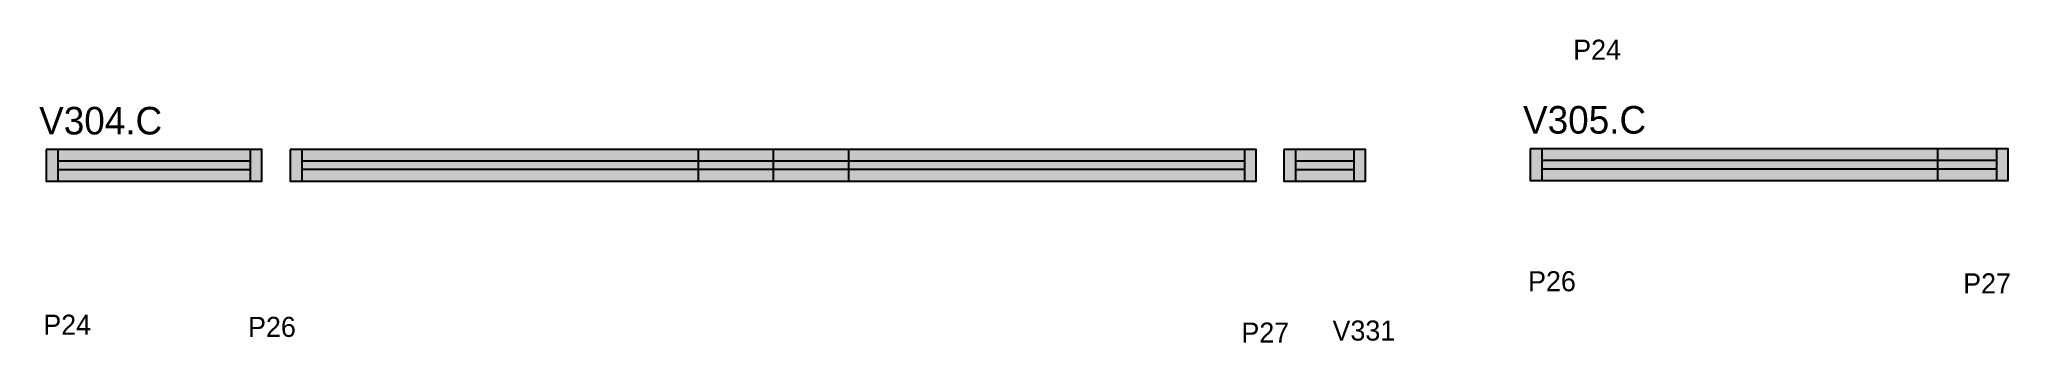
# Model space of a CAD drawing. Header units: metres. Extents: x 3413 to 4592, y 1196 to 1377.
import ezdxf

# ---------------------------------------------------------------- set-up
doc = ezdxf.new("R2010")
doc.units = ezdxf.units.M
for name, color, linetype in [('5', 7, 'Continuous'), ('NOMENCLATURA', 7, 'Continuous'), ('Painéis', 7, 'Continuous'), ('REAPROVEITAMENTO', 7, 'Continuous'), ('SARR_2.2x7', 7, 'Continuous')]:
    doc.layers.add(name, color=color, linetype=linetype)

msp = doc.modelspace()

# ---------------------------------------------------------------- hatches: boundary and pattern name
at = {"layer": 'REAPROVEITAMENTO'}
h = msp.add_hatch(color=7, dxfattribs=at)
h.dxf.hatch_style = 1
h.paths.add_polyline_path([(3546, 1292.5), (3546, 1311.5), (3546, 1311.5), (3417, 1311.5), (3417, 1311.5), (3417, 1292.5), (3417, 1292.5), (3546, 1292.5)])
h = msp.add_hatch(color=7, dxfattribs=at)
h.dxf.hatch_style = 1
h.paths.add_polyline_path([(4141, 1292.5), (4141, 1311.5), (4141, 1311.5), (3563, 1311.5), (3563, 1311.5), (3563, 1292.5), (3563, 1292.5), (4141, 1292.5)])
h = msp.add_hatch(color=7, dxfattribs=at)
h.dxf.hatch_style = 1
h.paths.add_polyline_path([(4206.4, 1292.5), (4206.4, 1311.5), (4206.4, 1311.5), (4157.4, 1311.5), (4157.4, 1311.5), (4157.4, 1292.5), (4157.4, 1292.5), (4206.4, 1292.5)])
h = msp.add_hatch(color=7, dxfattribs=at)
h.dxf.hatch_style = 1
h.paths.add_polyline_path([(4590.8, 1292.9), (4590.8, 1311.9), (4590.8, 1311.9), (4304.8, 1311.9), (4304.8, 1311.9), (4304.8, 1292.9), (4304.8, 1292.9), (4590.8, 1292.9)])

# ---------------------------------------------------------------- linework, layer by layer
at = {"layer": 'Painéis', "color": 7, "lineweight": 25}
for p, q in [((3807, 1311.5), (3807, 1292.5)), ((3852, 1311.5), (3852, 1292.5)), ((3897, 1311.5), (3897, 1292.5)), ((4548.8, 1292.9), (4548.8, 1311.9))]:
    msp.add_line(p, q, dxfattribs=at)
for points in [[(3417, 1311.5), (3417, 1292.5), (3546, 1292.5), (3546, 1311.5), (3417, 1311.5)], [(3563, 1311.5), (3563, 1292.5), (4141, 1292.5), (4141, 1311.5), (3563, 1311.5)], [(4157.4, 1311.5), (4157.4, 1292.5), (4206.4, 1292.5), (4206.4, 1311.5), (4157.4, 1311.5)], [(4304.8, 1311.9), (4304.8, 1292.9), (4590.8, 1292.9), (4590.8, 1311.9), (4304.8, 1311.9)]]:
    msp.add_lwpolyline(points, dxfattribs=at)
at = {"layer": 'SARR_2.2x7', "color": 7, "lineweight": 25}
for p, q in [((3424, 1311.5), (3424, 1292.5)), ((3539, 1311.5), (3539, 1292.5)), ((3570, 1311.5), (3570, 1292.5)), ((4134, 1311.5), (4134, 1292.5)), ((4164.4, 1311.5), (4164.4, 1292.5)), ((4199.4, 1311.5), (4199.4, 1292.5)), ((4311.8, 1311.9), (4311.8, 1292.9)), ((4583.8, 1311.9), (4583.8, 1292.9)), ((3539, 1304.5), (3424, 1304.5)), ((3424, 1299.5), (3539, 1299.5)), ((3852, 1304.5), (3570, 1304.5)), ((3852, 1299.5), (3570, 1299.5)), ((4134, 1304.5), (3852, 1304.5)), ((4134, 1299.5), (3852, 1299.5)), ((4199.4, 1304.5), (4164.4, 1304.5)), ((4164.4, 1299.5), (4199.4, 1299.5)), ((4583.8, 1304.9), (4311.8, 1304.9)), ((4311.8, 1299.9), (4583.8, 1299.9))]:
    msp.add_line(p, q, dxfattribs=at)

# ---------------------------------------------------------------- texts
at = {"layer": '5', "color": 7, "lineweight": 25}
for s, p in [('P24', (4330.6, 1365.1)), ('P26', (4303.6, 1226.6)), ('P27', (4563.9, 1225.3)), ('P24', (3415.3, 1200.6)), ('P26', (3537.8, 1199.3)), ('P27', (4132.1, 1195.9)), ('V331', (4186.6, 1197.1))]:
    msp.add_text(s, height=12, dxfattribs=at).set_placement(p)
at = {"layer": 'NOMENCLATURA', "color": 7, "lineweight": 25}
for s, p in [('V304.C', (3412.8, 1320.4)), ('V305.C', (4300.6, 1320.9))]:
    msp.add_text(s, height=16.5, dxfattribs=at).set_placement(p)

doc.saveas('drawing.dxf')
